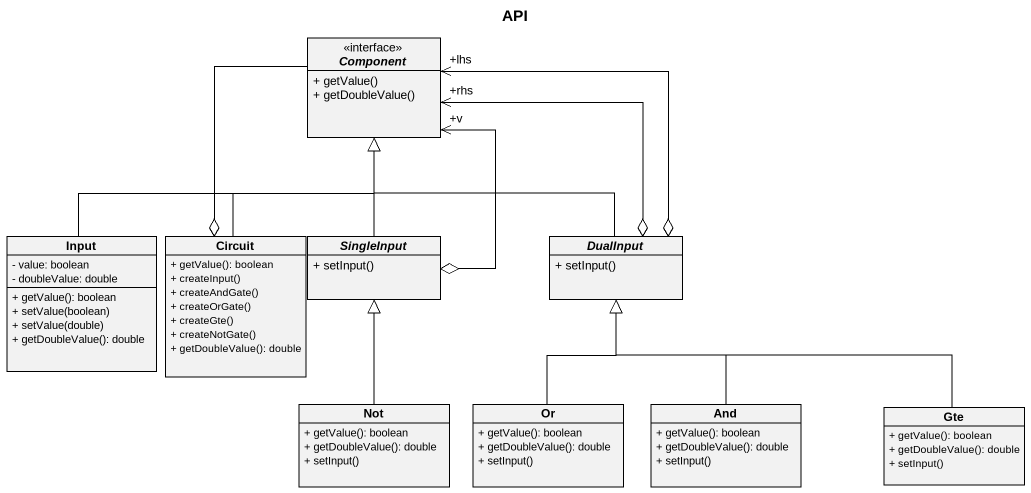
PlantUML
@startuml
title API
hide circle
hide empty members
skinparam classAttributeIconSize 0
interface "Component" as Component_ {
  + getValue()
  + getDoubleValue()
}
class Input {
  - value: boolean
  - doubleValue: double
  + getValue(): boolean
  + setValue(boolean)
  + setValue(double)
  + getDoubleValue(): double
}
class Circuit {
  + getValue(): boolean
  + createInput()
  + createAndGate()
  + createOrGate()
  + createGte()
  + createNotGate()
  + getDoubleValue(): double
}
abstract class SingleInput {
  + setInput()
}
abstract class DualInput {
  + setInput()
}
class Not {
  + getValue(): boolean
  + getDoubleValue(): double
  + setInput()
}
class Or {
  + getValue(): boolean
  + getDoubleValue(): double
  + setInput()
}
class And {
  + getValue(): boolean
  + getDoubleValue(): double
  + setInput()
}
class Gte {
  + getValue(): boolean
  + getDoubleValue(): double
  + setInput()
}
Component_ --o Circuit
Component_ "+v" <--o SingleInput
Component_ "+lhs" <--o DualInput
Component_ "+rhs" <--o DualInput
Input -up-|> Component_
Circuit -up-|> Component_
SingleInput -up-|> Component_
DualInput -up-|> Component_
Not -up-|> SingleInput
Or -up-|> DualInput
And -up-|> DualInput
Gte -left-|> DualInput
@enduml
